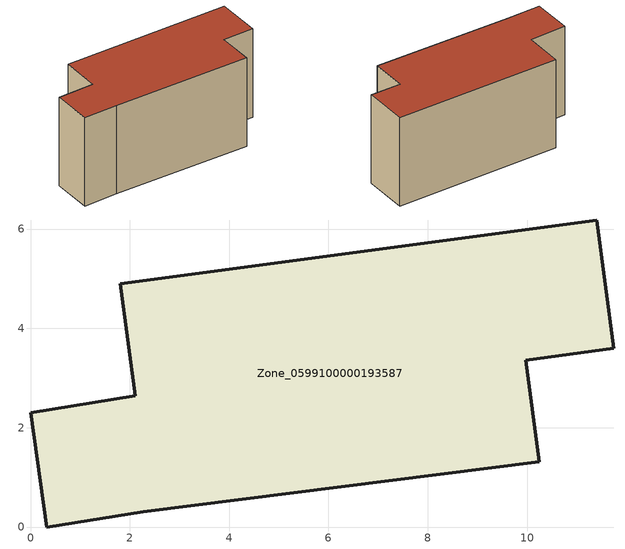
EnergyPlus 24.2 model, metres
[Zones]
Zone_0599100000193587
 floor ground (C_G): 2.11,2.64 1.81,4.9 11.4,6.18 11.75,3.6 9.97,3.36 10.25,1.31 2.27,0.31 0.33,0 0,2.3 z0.35
 wall outside (C_F): 11.75,3.6 11.4,6.18 1.81,4.9 2.11,2.64 0,2.3 0.33,0 2.27,0.31 10.25,1.31 9.97,3.36 11.75,3.6 z0.35:5.74
 roof outside (C_R): 2.11,2.64 0,2.3 0.33,0 2.27,0.31 10.25,1.31 9.97,3.36 11.75,3.6 11.4,6.18 1.81,4.9 z5.74
[BUILDING]
Pand.0599100000193587: North Axis=0; Terrain=City; Loads Convergence Tolerance Value=0.04; Temperature Convergence Tolerance Value=0.4; Solar Distribution=FullExterior; Maximum Number of Warmup Days=25; Minimum Number of Warmup Days=1
[Site:Location]
Rotterdam.The.Hague.AP_ZH_NLD Design_Conditions: Latitude=51.96; Longitude=4.45; Time Zone=1; Elevation=-4.5
[SITE:GROUNDTEMPERATURE:BUILDINGSURFACE]
18, 18, 18, 18, 18, 18, 18, 18, 18, 18, 18, 18
[MATERIAL] Thermal Absorptance=0.9; Solar Absorptance=0.7; Visible Absorptance=0.7
Name | Roughness | Thickness | Conductivity | Density | Specific Heat
G.TI.1946 | MediumSmooth | 0.15 | 1 | 540 | 1210
F.TI.1946 | Rough | 0.3 | 0.857143 | 1920 | 840
R.TI.1946 | MediumRough | 0.2 | 0.1 | 1500 | 1000
[CONSTRUCTION]
C_G: G.TI.1946
C_F: F.TI.1946
C_R: R.TI.1946
[ZONE]
Zone_0599100000193587: Type=1; Multiplier=1; Ceiling Height=Autocalculate; Volume=Autocalculate; Floor Area=autocalculate; Part of Total Floor Area=Yes
[ZONEINFILTRATION:DESIGNFLOWRATE]
Infil_Zone_0599100000193587: Zone or ZoneList or Space or SpaceList=Zone_0599100000193587; Schedule=AlwaysOn; Design Flow Rate Calculation Method=Flow/Area; Flow Rate per Floor Area=0.003; Constant Term Coefficient=1; Temperature Term Coefficient=0; Velocity Term Coefficient=0; Velocity Squared Term Coefficient=0
[HVACTEMPLATE:ZONE:IDEALLOADSAIRSYSTEM]
Zone_0599100000193587: Maximum Heating Supply Air Temperature=50; Minimum Cooling Supply Air Temperature=13; Maximum Heating Supply Air Humidity Ratio=0.0156; Minimum Cooling Supply Air Humidity Ratio=0.0077; Heating Limit=NoLimit; Cooling Limit=NoLimit; Dehumidification Control Type=ConstantSensibleHeatRatio; Cooling Sensible Heat Ratio=0.7; Dehumidification Setpoint=60; Humidification Control Type=None; Humidification Setpoint=30; Outdoor Air Method=None; Outdoor Air Flow Rate per Person=0.00944; Outdoor Air Flow Rate per Zone Floor Area=0; Outdoor Air Flow Rate per Zone=0; Demand Controlled Ventilation Type=None; Outdoor Air Economizer Type=NoEconomizer; Heat Recovery Type=None; Sensible Heat Recovery Effectiveness=0.7; Latent Heat Recovery Effectiveness=0.65
[ZONECONTROL:THERMOSTAT]
ThermostatControl_Zone_0599100000193587: Zone or ZoneList=Zone_0599100000193587; Control Type Schedule=DualSetpointControlType; Control 1=Thermostat_Zone_0599100000193587; Temperature Difference Between Cutout And Setpoint=0
[THERMOSTATSETPOINT:DUALSETPOINT]
Thermostat_Zone_0599100000193587: Heating Setpoint Temperature Schedule=HeatingSetpoint_Zone_0599100000193587; Cooling Setpoint Temperature Schedule=CoolingSetpoint_Zone_0599100000193587
[SCHEDULE:COMPACT]
HeatingSetpoint_Zone_0599100000193587: Through: 12/31, For: AllDays, Until: 24:00, 21
CoolingSetpoint_Zone_0599100000193587: Through: 12/31, For: AllDays, Until: 24:00, 24
DualSetpointControlType: Through: 12/31, For: AllDays, Until: 24:00, 4
AlwaysOn: Through: 12/31, For: AllDays, Until: 24:00, 1
